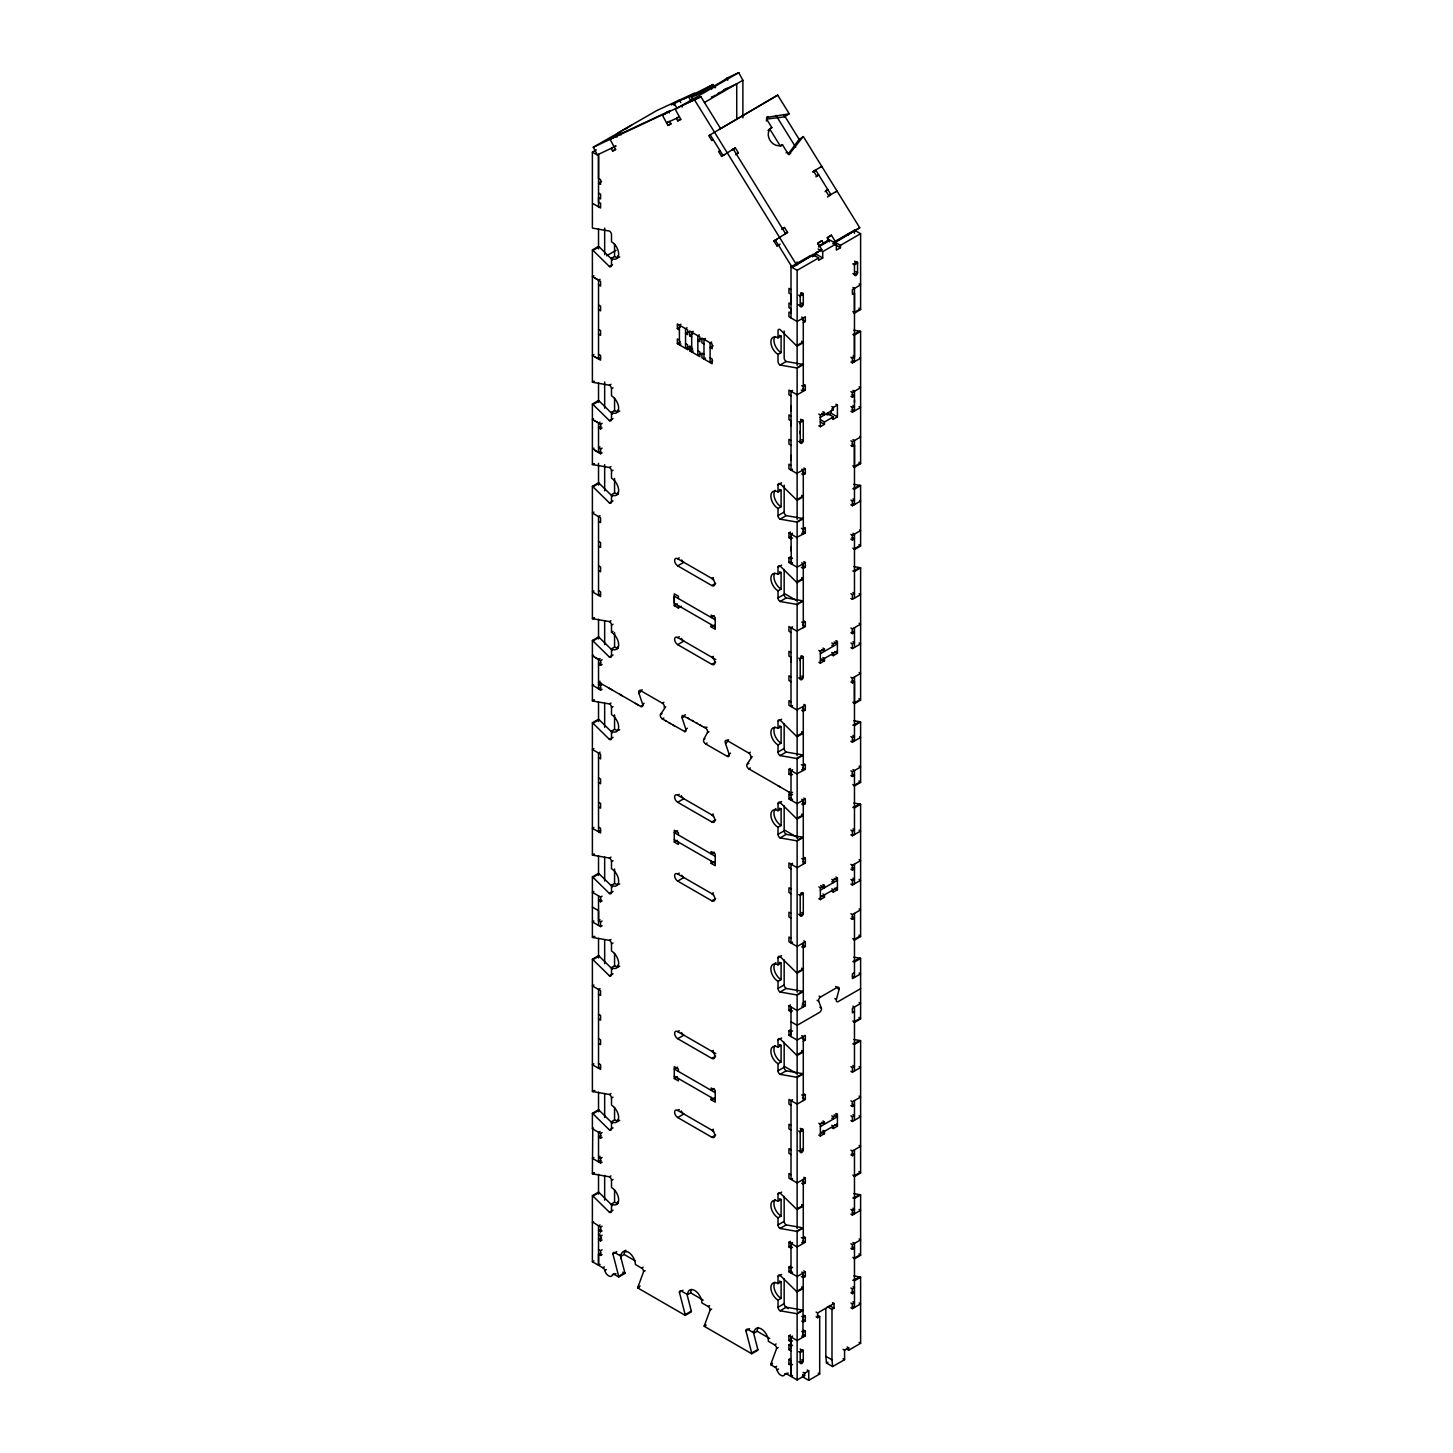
<?xml version="1.0" encoding="UTF-8"?>
<svg xmlns="http://www.w3.org/2000/svg" width="1453" height="1453" viewBox="0 0 1453 1453"><rect width="100%" height="100%" fill="white"/><g stroke="black" fill="none" stroke-linecap="round" stroke-linejoin="round"><path stroke-width="1.5" d="M610.986 1093.6L609.443 1094.49L592.969 1091.621A2.888 1.671 60 0 1 592.388 1091.385L592.388 959.234L598.527 955.674A2.888 1.671 60 0 1 599.108 956.11L612.494 969.26M612.494 886.929L599.108 873.798A2.888 1.671 60 0 0 598.527 873.362L592.388 876.904L592.388 937.276A2.888 1.671 60 0 0 592.933 937.512L609.443 940.363L610.986 939.492M610.986 857.161L609.443 858.051L592.969 855.199A2.888 1.671 60 0 1 592.388 854.963L592.388 722.795L598.527 719.253A2.888 1.671 60 0 1 599.108 719.689L612.494 732.821M612.494 650.508L599.108 637.358A2.888 1.671 60 0 0 598.527 636.923L592.388 640.464L592.388 700.836A2.888 1.671 60 0 0 592.933 701.072L609.443 703.942L610.986 703.052M610.986 620.722L609.443 621.612L592.969 618.76A2.888 1.671 60 0 1 592.388 618.524L592.388 486.355L598.527 482.814A2.888 1.671 60 0 1 599.108 483.25L612.494 496.399M610.986 384.3L609.443 385.19L592.969 382.339A2.888 1.671 60 0 1 592.388 382.085L592.388 249.934L598.527 246.374A2.888 1.671 60 0 1 599.108 246.81L612.494 259.96M600.071 1264.401L598.527 1265.291L598.527 1254.248L600.834 1252.922M598.527 925.416L598.527 910.631L592.388 907.09M598.527 154.327L598.527 178.447L600.579 179.627L600.579 184.368L598.509 183.169L601.578 181.389M792.539 1364.494L790.995 1365.384L790.995 1376.409L792.539 1375.519M791.013 1350.8L788.943 1349.619L788.943 1344.879L790.995 1346.059L790.995 1341.737L792.539 1340.847M792.539 769.672L790.995 770.544L790.995 800.113L792.539 799.223M792.539 705.631L790.995 706.521L790.995 627.714L792.539 626.824M790.995 662.187L790.995 657.265L788.943 656.084L788.943 651.344L790.995 652.524M790.995 550.741L790.995 547.054M792.539 533.233L790.995 534.123L791.376 563.891M790.995 460.238L790.995 455.298M790.995 445.453L790.995 395.997L788.943 394.816L788.943 390.094L797.134 394.816L805.325 390.094L805.325 385.354L803.8 384.482M790.995 425.747L790.995 420.825L788.943 419.645L788.943 414.922L790.995 416.103M790.995 410.981L790.995 406.041M790.995 396.197L790.995 391.275L792.539 390.385M790.995 317.935L790.995 265.463M778.027 590.844L781.096 589.064L781.096 572.518L778.027 574.298A10.135 5.848 60 0 0 770.871 578.421A10.135 5.848 60 0 0 778.027 590.844L778.027 597.928A2.888 1.671 60 0 0 780.079 601.488L786.218 597.928L802.692 600.797A2.888 1.671 60 0 1 803.291 601.033L797.134 604.575L797.134 755.723M778.027 508.514L781.096 506.752L781.096 490.206L778.027 491.968A10.135 5.848 60 0 0 770.871 496.109A10.135 5.848 60 0 0 778.027 508.514L778.027 515.615A2.888 1.671 60 0 0 780.079 519.157L786.218 515.615L802.692 518.467A2.888 1.671 60 0 1 803.291 518.703L797.134 522.263L797.134 601.96M778.027 354.405L781.096 352.643L781.096 336.079L778.027 337.859A10.135 5.848 60 0 0 770.871 342A10.135 5.848 60 0 0 778.027 354.405L778.027 361.506A2.888 1.671 60 0 0 780.079 365.048L786.218 361.506L802.692 364.358A2.906 1.671 60 0 1 803.291 364.594L797.134 368.136L797.134 519.284M818.093 248.972L822.707 251.641L822.707 257.962L818.602 260.323L818.602 257.962L797.134 270.349L797.134 365.375M797.134 264.918L797.134 261.903M778.027 744.953L781.096 743.173L781.096 726.627L778.027 728.407A10.135 5.848 60 0 0 770.871 732.548A10.135 5.848 60 0 0 778.027 744.953L778.027 752.055A2.888 1.671 60 0 0 780.079 755.596L786.218 752.055L802.692 754.906A2.888 1.671 60 0 1 803.291 755.142L797.134 758.684L797.134 838.399M800.203 433.684L800.203 431.214M800.203 423.84L800.222 422.605A2.161 1.253 -60 0 1 801.747 419.935A2.161 1.253 -60 0 1 803.273 420.825L803.291 440.531A2.161 1.253 -60 0 1 801.747 443.183A2.161 1.253 -60 0 1 800.203 442.311L798.678 441.421M800.203 660.261L800.222 659.026A2.161 1.253 -60 0 1 801.747 656.375A2.161 1.253 -60 0 1 803.273 657.265L803.291 676.971A2.161 1.253 -60 0 1 801.747 679.623A2.161 1.253 -60 0 1 800.203 678.733L798.678 677.843M848.334 235.368L848.334 233.86M860.067 567.705A2.888 1.671 60 0 1 860.612 567.923L860.612 700.092L854.473 703.633L854.473 676.971M853.855 330.194L860.031 331.248A2.888 1.671 60 0 1 860.612 331.502L860.612 463.652L854.473 467.212L854.473 440.531L852.929 439.641M854.473 402.354L854.473 399.902M860.612 331.502L854.473 335.044L854.473 361.724L852.421 360.544M860.612 233.697L840.452 245.357L834.294 241.797L854.473 230.155L860.612 233.697L860.612 309.543L854.473 313.085L854.473 288.384L852.929 287.494M854.473 233.334L854.473 230.319M598.527 682.22L600.071 681.203M748.876 763.297L746.951 764.405A2.888 1.671 60 0 0 748.804 768.855L790.995 793.211L792.539 792.321M642.771 705.395L640.719 706.449L598.527 682.093L601.161 683.6M860.612 988.658L838.308 1001.535A2.888 1.671 -60 0 1 836.383 999.464L839.107 989.348A2.888 1.671 -60 0 0 837.146 987.422L835.62 986.533M686.997 1294.314L691.319 1311.096A2.888 1.671 60 0 1 691.41 1311.823L685.253 1315.365L637.758 1287.939A2.888 1.671 60 0 1 637.831 1287.34L643.606 1271.611L645.15 1270.721M753.144 1331.329L757.83 1349.492A2.888 1.671 60 0 1 757.921 1350.218L751.764 1353.76L704.269 1326.335A2.888 1.671 60 0 1 704.342 1325.735L710.117 1310.007L711.661 1309.117M778.172 1347.53L776.629 1348.42L770.871 1364.113L772.397 1363.223M729.424 753.835L729.043 754.053A2.888 1.671 60 0 1 727.699 756.595L705.559 743.882A2.888 1.671 60 0 1 703.724 739.432L707.429 732.584A2.888 1.671 60 0 0 705.704 728.207L682.638 715.439A2.888 1.671 60 0 0 682.002 717.637L685.907 729.424A2.888 1.671 60 0 1 684.944 731.694L662.205 718.835A2.888 1.671 60 0 1 660.479 714.476L665.728 706.721M747.423 763.533L752.2 756.65M788.035 154.309L798.714 139.924A2.888 2.361 54.8 0 1 799.223 139.47M788.834 154.726L802.819 137.018A2.888 2.361 54.8 0 1 803.346 136.582L859.722 227.758L835.094 242.506M713.151 139.579L711.788 140.56L708.755 135.638L777.7 95.135L789.215 113.734L784.457 116.876L766.294 119.128M827.447 196.99L830.862 194.575L815.66 169.965L812.917 171.908M719.344 128.954L720.379 128.227L700.909 96.752L681.439 105.742L682.129 107.032M777.7 95.135L719.744 129.117M766.512 117.457L788.561 113.97A2.888 2.361 54.8 0 0 789.215 113.734M719.925 150.531L718.563 151.512L721.614 156.434L735.272 147.843L738.324 152.747L735.581 154.69M766.24 120.926L767.275 120.199A2.888 2.361 54.8 0 1 767.802 116.549M732.203 149.732L733.22 149.023L785.528 233.588M732.53 149.768L735.272 147.843M768.019 130.498A10.135 8.264 54.8 0 1 769.781 129.026L771.834 127.573L767.275 120.199M790.632 153.473A2.888 2.361 54.8 0 1 787.054 152.184L782.495 144.81L780.443 146.244L769.781 129.026M798.714 139.924L803.346 136.582M786.037 152.91L787.054 152.184M820.763 167.149L821.799 166.423L813.607 171.163L816.64 176.067L818.693 174.887L815.95 176.83M825.086 191.596L827.829 189.653L825.776 190.833L828.828 195.755L837.019 191.033L835.984 191.76M781.787 229.429L784.529 227.485L787.58 232.407L784.166 234.551M780.025 244.158L776.955 245.92L773.904 240.998L787.58 232.407M776.955 245.92L778.318 244.958M819.256 246.047L823.361 243.16L821.835 240.689L817.73 243.595L819.256 246.047L824.705 242.905L828.828 239.999L827.302 237.547L831.388 235.186L835.475 241.779L832.732 243.704M831.388 235.186L827.284 238.074L829.609 241.834M775.284 240.036L792.139 267.316L821.817 249.644L817.748 243.051L821.835 240.689M792.139 267.316L821.817 249.644M714.168 86.417L713.132 84.51L691.719 96.37C687.215 100.221 717.255 85.146 726.736 78.28L727.771 80.187M720.942 92.048L718.4 92.974M721.705 91.575L723.231 90.631M723.994 90.159L727.808 87.816M726.881 78.19L738.778 72.65L742.883 80.296L742.883 117.929M593.532 418.791L592.388 419.445L592.388 464.415A2.888 1.671 60 0 0 592.933 464.633L609.443 467.503L610.986 466.613M592.77 448.777L600.579 453.736L602.105 452.846M593.532 655.212L592.388 655.884L600.579 660.606L602.105 659.716M602.105 689.285L600.579 690.157L592.77 685.217M611.168 138.834L612.185 138.235M612.694 137.944L613.729 137.363M614.238 137.054L615.255 136.473M663.458 114.642L664.493 114.06M665.002 113.77L666.019 113.171M666.527 112.88L667.563 112.281M615.781 146.172L597.383 154.872L593.278 147.225L631.601 125.194M610.986 1175.913L609.443 1176.803L592.969 1173.951A2.888 1.671 60 0 1 592.388 1173.715L592.77 1128.527M798.678 1361.824L800.203 1362.714L800.203 1352.561A2.179 1.253 -60 0 1 801.747 1349.91A2.179 1.253 -60 0 1 803.291 1350.8L800.203 1352.561L798.678 1351.69M615.818 145.809L611.204 148.478L612.567 151.021L615.618 149.623L610.133 139.415L618.324 134.693M619.323 134.475L621.375 133.295M676.371 102.219L674.319 103.399L676.371 107.213M683.455 99.167L685.489 97.987M592.388 249.934A2.888 1.671 60 0 1 592.969 250.37L609.443 266.535A2.888 1.671 60 0 0 611.495 265.354L611.495 258.253A10.135 5.848 60 0 0 618.669 254.13A10.135 5.848 60 0 0 611.495 241.707L611.495 234.623A2.888 1.671 60 0 0 609.443 231.063L592.969 228.212A2.888 1.671 60 0 1 592.388 227.976L592.388 152.129L596.293 149.877M686.488 97.769L713.132 84.51M665.547 113.098L667.581 111.917M669.597 121.471L670.959 124.032L667.926 125.43L662.441 115.241L670.632 110.519L616.272 135.874L616.962 137.145M738.778 72.65L675.3 109.302L680.785 119.491L677.734 120.89L676.371 118.347L679.441 116.567M593.278 147.225L700.909 96.752M612.567 151.021L615.654 149.241M669.106 121.398L666.546 122.887L679.405 116.948M704.414 102.509L742.883 80.296M667.926 125.43L670.995 123.65M677.734 120.89L680.803 119.128M724.52 154.581L722.976 155.453L710.117 134.675M736.271 153.945L738.324 152.747M592.969 250.37L599.108 246.81M606.573 255.801L616.054 250.334M611.495 258.253L614.565 256.491A10.135 5.848 60 0 0 619.723 256.927M598.527 284.879L600.579 286.059L600.579 281.337L592.388 276.597L593.914 275.725M609.443 266.535L612.512 264.755M600.071 279.267L598.527 280.157L598.527 358.964L600.579 357.783M813.081 171.981L816.314 170.292M782.495 228.666L784.529 227.485M773.904 240.998L776.974 239.236M598.527 354.241L600.579 355.422L600.579 360.144L592.388 355.422L593.914 354.532M680.948 324.237L679.405 325.127L679.405 344.833L680.948 343.943M823.361 243.16L828.828 239.999M818.511 246.956L830.208 240.199L836.347 243.759L836.347 250.079L840.452 247.718L840.452 245.357M688.613 331.629L685.544 333.409L687.596 334.59L687.596 329.849L677.352 323.946L677.352 328.669L680.44 326.907M810.502 255.546L790.995 266.807L797.134 270.349M592.388 382.085L593.914 381.213M835.475 241.779L859.722 227.758M687.087 327.779L685.544 328.669L685.544 348.375L688.104 346.904M592.969 382.339L594.513 381.449M822.707 251.641L836.347 243.759M693.226 331.338L691.682 332.228L691.682 351.917L693.226 351.045M700.909 338.731L697.84 340.492L699.874 341.673L699.874 336.951L689.648 331.03L689.648 335.77L692.718 333.99M679.405 340.093L677.352 338.912L677.352 343.653L680.44 341.873M699.365 334.88L697.84 335.77L697.84 355.476L700.909 353.697M612.494 414.069L599.108 400.937A2.888 1.671 60 0 0 598.527 400.501L592.388 404.043A2.888 1.671 60 0 1 592.969 404.479L609.443 420.643A2.888 1.671 60 0 0 611.495 419.463L611.495 412.38A10.135 5.848 60 0 0 618.669 408.239A10.135 5.848 60 0 0 611.495 395.815L611.495 388.732L613.039 387.842M705.504 338.422L703.979 339.312L703.979 359.018L705.504 358.128M677.352 343.653L687.596 349.555L690.665 347.794M592.969 404.479L599.108 400.937M691.701 347.194L689.648 346.014L689.648 350.736L692.718 348.974M711.661 341.982L710.117 342.854L710.117 362.56L712.678 361.089M713.187 345.814L710.117 347.594L712.17 348.774L712.17 344.034L701.926 338.131L701.926 342.854L703.979 344.034M854.473 264.646L852.929 263.756L854.473 264.737L857.542 262.975A2.179 1.253 -60 0 0 856.017 261.976A2.179 1.253 -60 0 0 854.473 264.646L854.473 274.599L857.542 272.819L857.542 262.866L855.236 261.54M611.495 412.38L614.565 410.6A10.135 5.848 60 0 0 619.723 411.054M803.291 304.04A2.179 1.253 -60 0 1 801.747 306.71A2.179 1.253 -60 0 1 800.203 305.82L800.203 295.958A2.179 1.253 -60 0 1 801.747 293.306A2.179 1.253 -60 0 1 803.291 294.196L803.291 304.149L800.203 305.929L798.296 304.712M600.071 422.115L598.527 423.005L598.527 452.555L600.579 451.374M592.388 404.043L592.388 419.445L600.579 424.185L602.105 423.295M609.443 420.643L613.039 418.573M600.834 426.401L598.527 427.727L600.579 428.907L602.105 428.017M803.291 322.675L805.325 321.494L805.325 316.754L797.134 321.494L788.943 316.754L788.943 312.032L790.995 313.212L790.995 308.871L788.943 307.691L788.943 302.969L791.013 304.167L791.013 294.305L788.943 293.125L788.943 288.384L790.995 289.565M593.914 448.123L592.897 449.304M600.071 446.943L598.527 447.815L600.579 448.995L602.105 448.123M796.553 345.76L802.692 342.218A2.888 1.671 60 0 0 803.291 342.654L797.134 346.195A2.888 1.671 60 0 1 796.553 345.76L780.079 329.577A2.888 1.671 60 0 0 778.027 330.757L778.027 337.859M852.857 311.65L853.892 312.649L860.031 309.108A2.888 1.671 60 0 0 860.612 309.543M592.388 464.415L593.914 463.525M592.969 464.651L594.513 463.761M592.388 486.355A2.888 1.671 60 0 1 592.969 486.791L609.443 502.974A2.888 1.671 60 0 0 611.495 501.794L611.495 494.692A10.135 5.848 60 0 0 618.669 490.551A10.135 5.848 60 0 0 611.495 478.146L611.495 471.044L613.039 470.173M802.692 364.358L796.553 367.9L780.079 365.048M852.857 334.626L860.031 331.248M592.969 486.791L599.108 483.25M611.495 494.692L614.565 492.912A10.135 5.848 60 0 0 618.07 493.893M805.325 385.354L803.291 386.552L801.747 385.663M850.895 357.293L852.421 358.164L854.473 356.984L854.473 293.125L852.421 294.305L852.421 289.565L860.612 284.842L859.086 283.953M609.443 502.974L613.039 500.904M593.914 512.146L592.388 513.036L600.579 517.758L600.579 522.499L598.527 521.318M850.895 362.015L852.421 362.905L860.612 358.164L859.595 357.583M600.071 515.706L598.527 516.578L598.527 595.403L600.579 594.204M798.678 421.715L800.222 422.605L803.291 420.825L800.603 419.281M850.895 391.565L852.421 392.455L860.612 387.733L859.086 386.843M818.82 414.014L820.364 414.904L824.45 412.543L824.45 414.904L821.762 413.36M831.788 406.531L833.332 407.421L837.418 405.06L837.418 416.884L833.332 419.245L831.788 418.355M850.895 396.306L852.421 397.178L854.473 395.997L852.166 394.671M819.982 417.501L833.332 409.782L833.332 407.421M828.719 414.813L831.279 413.324L837.418 416.884M820.237 419.554L824.45 422.006L833.332 416.884L833.332 419.245M850.895 406.549L852.421 407.421L854.473 406.241L852.929 405.369M818.82 425.838L820.364 426.728L824.45 424.367L824.45 422.006M800.203 441.076L800.222 442.293L803.291 440.531L801.747 439.641M850.895 411.272L852.421 412.162L860.612 407.421L859.086 406.549M791.376 470.3L792.539 469.192M593.914 590.953L592.388 591.843L600.579 596.584L600.579 591.843L598.527 590.663M796.753 473.406L805.325 468.901L805.325 473.624L803.291 474.804L801.747 473.932M850.895 440.822L852.421 441.712L860.612 436.99L859.595 436.39M778.027 491.968L778.027 484.884L781.623 482.814M850.895 445.562L852.421 446.434L854.473 445.254L854.473 504.572L852.421 503.374M715.657 583.325L711.825 585.541L677.697 565.835A4.341 2.506 60 0 1 674.628 560.513A4.341 2.506 60 0 1 677.697 558.751L679.241 557.861M677.697 565.835L683.836 562.293A4.341 2.506 60 0 1 681.675 560.004M796.553 499.868L802.692 496.327A2.888 1.671 60 0 0 803.291 496.763L797.134 500.304A2.888 1.671 60 0 1 796.553 499.868L780.079 483.704A2.888 1.671 60 0 0 778.027 484.884M852.857 465.759L853.892 466.776L860.031 463.216A2.888 1.671 60 0 0 860.612 463.652M592.388 618.524L593.914 617.634M592.969 618.76L594.513 617.87M778.027 515.615L784.166 512.074L784.166 485.175M592.388 640.464A2.888 1.671 60 0 1 592.969 640.918L609.443 657.083A2.888 1.671 60 0 0 611.495 655.902L611.495 648.801A10.135 5.848 60 0 0 618.669 644.678A10.135 5.848 60 0 0 611.495 632.255L611.495 625.171L613.039 624.281M780.079 519.157L796.553 522.008L802.692 518.467M852.857 488.735L860.031 485.375A2.888 1.671 60 0 1 860.612 485.611L860.612 545.983L854.473 549.525A2.888 1.671 60 0 1 853.892 549.089L852.857 548.072M860.612 485.611L854.473 489.152A2.888 1.671 60 0 0 853.928 488.916M592.969 640.918L599.108 637.358M611.495 632.255L613.039 631.365M792.539 537.955L790.995 538.845L788.943 537.664L788.943 532.942L790.486 532.052M713.369 577.567L711.825 578.457A4.341 2.506 60 0 1 714.894 583.761A4.341 2.506 60 0 1 711.825 585.541M788.943 537.664L791.249 536.339M796.753 537.447L805.325 532.942L805.325 528.202L803.291 529.382L801.366 528.274M850.895 500.123L852.421 501.013L854.473 499.832L852.929 498.942M678.388 598.545L678.388 596.184L674.283 593.823L674.283 605.647L677.352 603.867M850.895 504.863L852.421 505.753L860.612 501.013L859.595 500.431M674.283 605.647L678.388 608.008L681.457 606.228M611.495 648.801L614.565 647.039A10.135 5.848 60 0 0 618.07 648.002M600.071 658.536L598.527 659.426L598.527 688.976L600.579 687.796M609.443 657.083L613.039 655.012M600.834 662.822L598.527 664.148L600.579 665.347L602.105 664.457M801.366 567.288L803.291 568.395L805.325 567.215L805.325 562.493L797.134 567.215L788.943 562.493L788.943 557.752L790.486 556.88M792.539 558.061L790.995 558.951L788.943 557.752M778.027 574.298L778.027 567.197L781.623 565.126M788.943 562.493L791.249 561.167M790.995 563.673L792.539 562.783M592.388 685.435L593.532 684.763M850.895 534.413L852.421 535.303L860.612 530.563L859.595 529.982M714.222 615.691L711.153 617.452L711.153 615.091L715.239 617.452L715.239 629.276L711.153 626.915L711.153 624.554M715.657 662.132L711.825 664.348L677.697 644.642A4.341 2.506 60 0 1 674.628 639.338A4.341 2.506 60 0 1 677.697 637.558L679.241 636.668M600.834 682.928L598.527 684.254L600.579 685.435L602.105 684.545M850.895 539.136L852.421 540.026L854.473 538.845L852.166 537.519M677.697 644.642L683.836 641.1A4.341 2.506 60 0 1 681.457 638.412M711.153 626.915L714.222 625.153M796.553 582.181L802.692 578.639A2.888 1.671 60 0 0 803.291 579.075L797.134 582.635A2.888 1.671 60 0 1 796.553 582.181L780.079 566.016A2.888 1.671 60 0 0 778.027 567.197M853.892 549.089L860.031 545.547A2.888 1.671 60 0 0 860.612 545.983M592.388 700.836L593.914 699.965M592.969 701.091L594.513 700.201M778.027 597.928L784.166 594.386L784.166 569.413M592.388 722.795A2.888 1.671 60 0 1 592.969 723.231L609.443 739.395A2.888 1.671 60 0 0 611.495 738.215L611.495 731.131A10.135 5.848 60 0 0 618.669 726.99A10.135 5.848 60 0 0 611.495 714.585L611.495 707.484L613.039 706.594M640.464 690.556L642.244 689.794M640.392 692.1L638.866 692.99L642.626 704.287A2.888 1.671 60 0 1 641.59 706.721L640.719 706.449M780.079 601.488L796.553 604.339L802.692 600.797M852.857 571.065L860.031 567.687L853.855 566.616M860.612 567.923L854.473 571.483A2.888 1.671 60 0 0 853.928 571.247M592.969 723.231L599.108 719.689M713.369 656.375L711.825 657.265A4.341 2.506 60 0 1 714.894 662.586A4.341 2.506 60 0 1 711.825 664.348M644.115 703.252L642.626 704.287M611.495 731.131L614.565 729.352A10.135 5.848 60 0 0 619.723 729.806M640.719 690.684L662.35 703.161L663.876 702.289M796.753 631.038L805.325 626.515L805.325 621.793L803.291 622.974L801.747 622.084M850.895 593.714L852.421 594.604L854.473 593.423L852.929 592.533M593.914 748.586L592.388 749.476L600.579 754.198L600.579 758.92L598.527 757.739M609.443 739.395L613.039 737.343M850.895 598.454L852.421 599.326L860.612 594.604L859.086 593.714M660.479 714.476L662.023 713.586M600.071 752.127L598.527 753.017L598.527 831.824L600.579 830.644M663.858 718.036L662.205 718.835M683.945 715.639L685.489 714.749M683.636 717.074L682.002 717.637M798.678 658.155L800.222 659.026L803.291 657.265L800.984 655.921M850.895 628.005L852.421 628.895L860.612 624.154L859.086 623.264M685.907 729.424L687.342 728.207M818.82 650.454L820.364 651.344L824.45 648.982L824.45 651.344L821.762 649.782M831.788 642.971L833.332 643.861L837.418 641.481L837.418 653.305L833.332 655.666L831.788 654.794M850.895 632.727L852.421 633.617L854.473 632.436L852.166 631.111M685.489 730.532L684.581 731.658M820.346 653.705L837.418 643.861L834.131 641.972M820.346 660.806L837.418 650.962M704.233 727.354L707.121 727.245M850.895 642.971L852.421 643.861L854.473 642.68L852.929 641.79M818.82 662.277L820.364 663.167L824.45 660.806L824.45 658.427L822.925 657.555M800.203 677.498L800.222 678.733L803.291 676.953L801.747 676.081M850.895 647.711L852.421 648.583L860.612 643.861L859.086 642.971M707.429 732.584L708.973 731.694M704.106 739.214L704.868 738.778M705.559 743.882L707.102 742.992M727.572 740.376L726.318 740.322A2.888 1.671 60 0 0 725.283 742.755L729.043 754.053L730.587 753.181M728.716 739.722L727.19 740.594L748.822 753.09A2.888 1.671 60 0 1 750.674 757.54M727.263 741.811L725.574 743.609M593.914 827.393L592.388 828.283L600.579 833.005L600.579 828.283L598.527 827.102M778.027 728.407L778.027 721.306L781.623 719.235M796.753 709.845L805.325 705.341L805.325 710.063L803.291 711.244L801.747 710.354M850.895 677.261L852.421 678.151L860.612 673.411L859.086 672.521M850.895 681.984L852.421 682.874L854.473 681.693L854.473 740.994L852.421 739.813M727.59 756.159L728.734 755.487M748.822 753.09L750.347 752.2M715.657 819.764L711.825 821.98L677.697 802.274A4.341 2.506 60 0 1 674.628 796.952A4.341 2.506 60 0 1 677.697 795.172L679.241 794.301M677.697 802.274L683.836 798.732A4.341 2.506 60 0 1 681.275 795.645M796.553 736.308L802.692 732.748A2.888 1.671 60 0 0 803.291 733.184L797.134 736.744A2.888 1.671 60 0 1 796.553 736.308L780.079 720.125A2.888 1.671 60 0 0 778.027 721.306M852.857 702.199L853.892 703.198L860.031 699.656A2.888 1.671 60 0 0 860.612 700.092M592.388 854.963L593.914 854.073M592.969 855.199L594.513 854.31M748.804 768.855L750.347 767.965M778.027 752.055L784.166 748.495L784.166 723.521M592.388 876.904A2.888 1.671 60 0 1 592.969 877.34L609.443 893.522A2.888 1.671 60 0 0 611.495 892.342L611.495 885.24A10.135 5.848 60 0 0 618.669 881.099A10.135 5.848 60 0 0 611.495 868.694L611.495 861.593L613.039 860.703M780.079 755.596L796.553 758.448L802.692 754.906M852.857 725.174L860.031 721.796A2.888 1.671 60 0 1 860.612 722.05L860.612 782.404L854.473 785.964A2.888 1.671 60 0 1 853.892 785.528L852.857 784.511M860.612 722.05L854.473 725.592A2.888 1.671 60 0 0 853.928 725.356M592.969 877.34L599.108 873.798M677.57 830.716L674.283 832.623L715.239 856.253M792.539 774.395L790.995 775.284L788.943 774.104L788.943 769.364L790.486 768.474M713.369 813.989L711.825 814.879A4.341 2.506 60 0 1 714.894 820.2A4.341 2.506 60 0 1 711.825 821.98M788.943 774.104L791.249 772.76M796.753 773.868L805.325 769.364L805.325 764.641L803.291 765.822L801.366 764.714M850.895 736.562L852.421 737.452L854.473 736.271L852.929 735.381M678.388 834.985L678.388 832.623L674.283 830.244L674.283 842.068L677.352 840.306M593.914 891.434L592.388 892.324L600.579 897.046L602.105 896.156M850.895 741.284L852.421 742.174L860.612 737.452L859.595 736.853M611.495 885.24L614.565 883.46A10.135 5.848 60 0 0 619.723 883.914M609.443 893.522L613.039 891.452M600.834 899.262L598.527 900.588L600.579 901.768L602.105 900.878M801.747 803.945L803.291 804.835L805.325 803.654L805.325 798.914L797.134 803.654L788.943 798.914L788.943 794.192L790.486 793.302M792.539 794.482L790.995 795.372L788.943 794.192M780.079 837.909L786.218 834.367L802.692 837.219A2.888 1.671 60 0 1 803.291 837.455L797.134 841.015A2.888 1.671 60 0 0 796.589 840.778L780.079 837.909A2.888 1.671 60 0 1 778.027 834.367L778.027 827.284A10.135 5.848 60 0 1 770.871 814.861A10.135 5.848 60 0 1 778.027 810.72L778.027 803.636L781.605 801.566M788.943 798.914L791.249 797.588M778.027 810.72L781.096 808.958L781.096 825.504L778.027 827.284M593.914 920.984L592.388 921.874L600.579 926.596L602.105 925.706M850.895 770.853L852.421 771.725L860.612 767.002L859.086 766.112M714.222 852.112L711.135 853.892L711.135 851.531L715.239 853.892L715.239 865.716L711.135 863.354L711.135 860.993M715.657 898.572L711.825 900.787L677.697 881.081A4.341 2.506 60 0 1 674.628 875.759A4.341 2.506 60 0 1 677.697 873.998L679.241 873.108M602.105 920.984L600.579 921.874L598.527 920.693L600.071 919.803M850.895 775.575L852.421 776.465L854.473 775.284L852.166 773.94M677.697 881.081L683.836 877.539A4.341 2.506 60 0 1 681.675 875.251M711.135 863.354L714.222 861.575M796.553 818.62L802.692 815.079A2.888 1.671 60 0 0 803.291 815.514L797.134 819.056A2.888 1.671 60 0 1 796.553 818.62L780.079 802.456A2.888 1.671 60 0 0 778.027 803.636M853.892 785.528L860.031 781.968A2.888 1.671 60 0 0 860.612 782.404M592.388 937.276L593.914 936.386M592.969 937.512L594.895 936.404M778.027 834.367L784.166 830.825L784.166 805.852M592.388 959.234A2.888 1.671 60 0 1 592.969 959.67L609.443 975.835A2.888 1.671 60 0 0 611.495 974.654L611.495 967.553A10.135 5.848 60 0 0 618.669 963.43A10.135 5.848 60 0 0 611.495 951.007L611.495 943.923L613.039 943.033M796.553 840.76L802.692 837.219M852.857 807.487L860.031 804.127A2.888 1.671 60 0 1 860.612 804.363L860.612 936.531L854.473 940.073A2.888 1.671 60 0 1 853.892 939.637L852.857 938.62M860.612 804.363L854.473 807.904A2.888 1.671 60 0 0 853.928 807.686M592.969 959.67L599.108 956.11M713.369 892.814L711.825 893.686A4.341 2.506 60 0 1 714.894 899.007A4.341 2.506 60 0 1 711.825 900.787M611.495 967.553L614.565 965.791A10.135 5.848 60 0 0 619.723 966.227M792.539 863.245L790.995 864.135L790.995 942.943L792.539 942.071M790.995 868.876L788.943 867.677L788.943 862.955L797.134 867.677L805.325 862.955L805.325 858.233L803.291 859.413L801.747 858.523M850.895 830.153L852.421 831.043L854.473 829.863L852.929 828.973M609.443 975.835L613.039 973.764M593.914 985.025L592.388 985.897L600.579 990.637L600.579 995.359L598.527 994.179M850.895 834.876L852.421 835.766L860.612 831.043L859.086 830.153M600.071 988.567L598.527 989.457L598.527 1068.264L600.579 1067.083M850.895 864.426L852.421 865.316L860.612 860.594L859.086 859.704M818.82 886.893L820.364 887.765L824.45 885.404L824.45 887.765L820.618 885.549M831.788 879.392L833.332 880.282L837.418 877.921L837.418 889.745L833.332 892.106L831.788 891.216M850.895 869.166L852.421 870.056L854.473 868.876L852.166 867.532M820.346 890.144L837.418 880.3L834.131 878.411M820.346 897.246L837.418 887.383M850.895 879.41L852.421 880.3L854.473 879.119L852.929 878.23M818.82 898.717L820.364 899.589L824.45 897.227L824.45 894.866L822.925 893.976M850.895 884.132L852.421 885.022L860.612 880.3L859.086 879.41M593.914 1063.832L592.388 1064.722L600.579 1069.444L600.579 1064.722L598.527 1063.523M801.747 946.793L803.291 947.683L805.325 946.502L805.325 941.762L797.134 946.502L788.943 941.762L788.943 937.04L790.995 938.22M850.895 913.683L852.421 914.573L860.612 909.85L859.086 908.96M780.079 992.036L786.218 988.476L802.692 991.327A2.888 1.671 60 0 1 803.291 991.582L797.134 995.123A2.888 1.671 60 0 0 796.589 994.887L780.079 992.036A2.888 1.671 60 0 1 778.027 988.476L778.027 981.393A10.135 5.848 60 0 1 770.871 968.969A10.135 5.848 60 0 1 778.027 964.846L778.027 957.745L781.605 955.674M850.895 918.423L852.421 919.313L854.473 918.133L852.166 916.789M778.027 964.846L781.096 963.067L781.096 979.613L778.027 981.393M715.657 1056.186L711.825 1058.402L677.697 1038.713A4.341 2.506 60 0 1 674.628 1033.392A4.341 2.506 60 0 1 677.697 1031.612L679.241 1030.722M677.697 1038.713L683.836 1035.154A4.341 2.506 60 0 1 681.457 1032.465M796.553 972.729L802.692 969.187A2.888 1.671 60 0 0 803.291 969.623L797.134 973.165A2.888 1.671 60 0 1 796.553 972.729L780.079 956.564A2.888 1.671 60 0 0 778.027 957.745M853.892 939.637L860.031 936.095A2.888 1.671 60 0 0 860.612 936.531M592.388 1091.385L593.914 1090.495M592.969 1091.621L594.895 1090.513M778.027 988.476L784.166 984.934L784.166 959.961M612.494 1123.369L599.108 1110.237A2.888 1.671 60 0 0 598.527 1109.801L592.388 1113.343A2.888 1.671 60 0 1 592.969 1113.779L609.443 1129.944A2.888 1.671 60 0 0 611.495 1128.763L611.495 1121.68A10.135 5.848 60 0 0 618.669 1117.539A10.135 5.848 60 0 0 611.495 1105.115L611.495 1098.032L613.039 1097.142M796.553 994.887L802.692 991.327M852.857 961.595L860.031 958.235A2.888 1.671 60 0 1 860.612 958.471L860.612 1018.844L854.473 1022.385A2.888 1.671 60 0 1 853.892 1021.949L852.857 1020.95M860.612 958.471L854.473 962.013A2.888 1.671 60 0 0 853.928 961.795M592.969 1113.779L599.108 1110.237M677.57 1067.156L674.283 1069.045L715.239 1092.692M792.539 1010.834L790.995 1011.706L788.943 1010.525L788.943 1005.803L790.486 1004.913M713.369 1050.428L711.825 1051.318A4.341 2.506 60 0 1 714.894 1056.64A4.341 2.506 60 0 1 711.825 1058.402M788.943 1010.525L791.249 1009.199M803.291 1002.261L805.325 1001.081L805.325 1005.803L797.134 1010.525L788.943 1005.803M854.473 972.693L852.421 973.891L852.421 978.614L860.612 973.891L859.086 973.001M678.388 1071.406L678.388 1069.045L674.283 1066.684L674.283 1078.507L677.352 1076.727M592.388 1113.343L592.388 1128.745L593.532 1128.091M790.995 1021.768L797.134 1025.309L819.456 1012.432A2.888 1.671 -60 0 0 821.381 1008.128L818.638 1001.153A2.888 1.671 -60 0 1 820.6 996.976L837.146 987.422M611.495 1121.68L614.565 1119.9A10.135 5.848 60 0 0 619.723 1120.354M600.071 1131.415L598.527 1132.287L598.527 1161.855L600.834 1160.511M592.388 1128.745L600.579 1133.467L602.105 1132.595M609.443 1129.944L613.039 1127.873M600.834 1135.701L598.527 1137.027L600.579 1138.208L602.105 1137.318M803.291 1041.274L805.325 1040.076L805.325 1035.353L797.134 1040.076L788.943 1035.353L788.943 1030.631L790.486 1029.741M792.539 1030.922L790.995 1031.812L788.943 1030.631M780.079 1074.348L786.218 1070.807L802.692 1073.658A2.888 1.671 60 0 1 803.291 1073.894L797.134 1077.436A2.888 1.671 60 0 0 796.589 1077.218L780.079 1074.348A2.888 1.671 60 0 1 778.027 1070.807L778.027 1063.705A10.135 5.848 60 0 1 770.871 1051.3A10.135 5.848 60 0 1 778.027 1047.159L778.027 1040.057L781.605 1038.005M788.943 1035.353L791.249 1034.027M778.027 1047.159L781.096 1045.379L781.096 1061.943L778.027 1063.705M593.914 1157.423L592.388 1158.295L600.579 1163.036L602.105 1162.146M714.222 1088.551L711.135 1090.331L711.135 1087.97L715.239 1090.331L715.239 1102.155L711.135 1099.776L711.135 1097.415M715.657 1135.011L711.825 1137.227L677.697 1117.52A4.341 2.506 60 0 1 674.628 1112.199A4.341 2.506 60 0 1 677.697 1110.419L679.241 1109.529M600.071 1156.225L598.527 1157.115L600.579 1158.295L602.105 1157.423M854.473 1011.706L852.421 1012.886L852.421 1008.164L860.612 1003.442L859.086 1002.552M677.697 1117.52L683.836 1113.979A4.341 2.506 60 0 1 681.275 1110.873M711.135 1099.776L714.222 1098.014M796.553 1055.06L802.692 1051.5A2.888 1.671 60 0 0 803.291 1051.954L797.134 1055.496A2.888 1.671 60 0 1 796.553 1055.06L780.079 1038.877A2.888 1.671 60 0 0 778.027 1040.057M853.892 1021.949L860.031 1018.408A2.888 1.671 60 0 0 860.612 1018.844M592.388 1173.715L593.914 1172.825M592.969 1173.951L594.513 1173.061M778.027 1070.807L784.166 1067.247L784.166 1042.273M612.494 1205.681L599.108 1192.55A2.888 1.671 60 0 0 598.527 1192.114L592.388 1195.656A2.888 1.671 60 0 1 592.969 1196.091L609.443 1212.274A2.888 1.671 60 0 0 611.495 1211.094L611.495 1203.992A10.135 5.848 60 0 0 618.669 1199.851A10.135 5.848 60 0 0 611.495 1187.446L611.495 1180.345L613.039 1179.455M796.553 1077.2L802.692 1073.658M852.857 1043.926L860.031 1040.548A2.888 1.671 60 0 1 860.612 1040.802L860.612 1172.952L854.473 1176.512A2.888 1.671 60 0 1 853.892 1176.076L852.857 1175.059M860.612 1040.802L854.473 1044.344A2.888 1.671 60 0 0 853.928 1044.108M592.969 1196.091L599.108 1192.55M713.369 1129.235L711.825 1130.125A4.341 2.506 60 0 1 714.894 1135.447A4.341 2.506 60 0 1 711.825 1137.227M611.495 1203.992L614.565 1202.212A10.135 5.848 60 0 0 618.07 1203.193M792.539 1099.685L790.995 1100.575L790.995 1179.382L792.539 1178.492M790.995 1105.297L788.943 1104.117L788.943 1099.394L797.134 1104.117L805.325 1099.394L805.325 1094.654L803.291 1095.834L801.747 1094.963M850.895 1066.593L852.421 1067.465L854.473 1066.284L852.929 1065.394M602.105 1226.187L600.579 1227.059L592.77 1222.118M592.388 1222.336L593.532 1221.664M609.443 1212.274L613.039 1210.204M850.895 1071.315L852.421 1072.205L860.612 1067.465L859.086 1066.593M600.071 1224.988L598.527 1225.878L598.527 1265.291M600.834 1229.274L598.527 1230.618L600.579 1231.799L602.105 1230.909M600.071 1234.051L598.527 1234.941L600.579 1236.122L602.105 1235.25M601.578 1237.883L598.509 1239.663L600.579 1240.862L602.105 1239.972M850.895 1100.865L852.421 1101.755L860.612 1097.033L859.086 1096.143M598.509 1249.507L600.579 1250.706L602.105 1249.816M818.82 1123.314L820.364 1124.204L824.45 1121.843L824.45 1124.204L821.381 1122.424M831.788 1115.831L833.332 1116.721L837.418 1114.36L837.418 1126.184L833.332 1128.545L831.788 1127.655M850.895 1105.588L852.421 1106.478L854.473 1105.297L852.166 1103.971M820.346 1126.584L837.418 1116.721L834.131 1114.832M598.527 1254.248L600.579 1255.428L602.105 1254.557M592.388 1195.656L592.388 1261.749L593.932 1260.859M820.346 1133.667L837.418 1123.823M620.122 1254.52L624.808 1272.683A2.888 1.671 60 0 1 624.899 1273.409L618.742 1276.969A2.888 1.671 60 0 0 618.669 1276.243L612.894 1253.885L616.726 1251.669M850.895 1115.85L852.421 1116.721L854.473 1115.541L852.929 1114.651M818.82 1135.138L820.364 1136.028L824.45 1133.667L824.45 1131.306L822.925 1130.416M850.895 1120.572L852.421 1121.462L860.612 1116.721L859.086 1115.85M625.753 1250.179A10.135 5.848 60 0 0 624.154 1254.466L621.085 1256.246L621.085 1258.916M592.388 1261.749L602.85 1267.779L604.375 1266.889M602.85 1267.779A2.888 1.671 60 0 1 604.775 1270.467L606.319 1269.577M604.775 1270.467A5.794 3.342 60 0 0 608.644 1275.861A5.794 3.342 60 0 0 612.494 1274.935L614.801 1273.591M612.494 1274.935A2.888 1.671 60 0 1 614.437 1274.463L615.963 1273.573M618.669 1276.243L624.808 1272.683M612.894 1253.885A2.888 1.671 60 0 1 614.946 1252.704L621.085 1256.246A10.135 5.848 60 0 1 628.259 1252.105A10.135 5.848 60 0 1 635.415 1264.528L641.554 1268.069L643.098 1267.179M780.079 1228.457L786.218 1224.915L802.692 1227.767A2.888 1.671 60 0 1 803.291 1228.003L797.134 1231.545A2.888 1.671 60 0 0 796.589 1231.327L780.079 1228.457A2.888 1.671 60 0 1 778.027 1224.915L778.027 1217.814A10.135 5.848 60 0 1 770.871 1205.409A10.135 5.848 60 0 1 778.027 1201.268L778.027 1194.184L781.605 1192.114M801.747 1183.232L803.291 1184.104L805.325 1182.924L805.325 1178.201L797.134 1182.924L788.943 1178.201L788.943 1173.479L790.995 1174.66M850.895 1150.122L852.421 1151.012L860.612 1146.29L859.086 1145.4M850.895 1154.844L852.421 1155.734L854.473 1154.554L852.166 1153.228M778.027 1201.268L781.096 1199.506L781.096 1216.052L778.027 1217.814M637.849 1287.304L640.137 1285.978M637.758 1287.939L639.284 1287.049M796.553 1209.168L802.692 1205.627A2.888 1.671 60 0 0 803.291 1206.063L797.134 1209.604A2.888 1.671 60 0 1 796.553 1209.168L780.079 1193.004A2.888 1.671 60 0 0 778.027 1194.184M853.892 1176.076L860.031 1172.517A2.888 1.671 60 0 0 860.612 1172.952M778.027 1224.915L784.166 1221.374L784.166 1196.4M685.253 1315.365A2.888 1.671 60 0 0 685.18 1314.638L679.405 1292.28L682.983 1290.21M796.553 1231.309L802.692 1227.767M852.857 1198.035L860.031 1194.675A2.888 1.671 60 0 1 860.612 1194.911L860.612 1255.283L854.473 1258.825A2.888 1.671 60 0 1 853.892 1258.389L852.857 1257.372M679.405 1292.28A2.888 1.671 60 0 1 681.457 1291.099L687.596 1294.641L690.665 1292.879A10.135 5.848 60 0 1 691.465 1289.537M860.612 1194.911L854.473 1198.453A2.888 1.671 60 0 0 853.928 1198.216M792.539 1247.255L790.995 1248.145L788.943 1246.965L788.943 1242.242L790.486 1241.352M792.539 1242.533L790.995 1243.423L790.995 1272.973L792.539 1272.083M788.943 1246.965L791.249 1245.639M788.943 1242.242L797.134 1246.965L805.325 1242.242L805.325 1237.502L803.291 1238.682L801.366 1237.575M850.895 1209.423L852.421 1210.313L854.473 1209.132L852.929 1208.242M850.895 1214.163L852.421 1215.053L860.612 1210.313L859.086 1209.423M685.18 1314.638L691.319 1311.096M687.596 1294.641A10.135 5.848 60 0 1 694.77 1290.5A10.135 5.848 60 0 1 701.926 1302.923L708.065 1306.465L709.609 1305.575M801.366 1276.588L803.291 1277.696L805.325 1276.515L805.325 1271.793L797.134 1276.515L788.943 1271.793L788.943 1267.052L790.486 1266.181M792.539 1267.361L790.995 1268.233L788.943 1267.052M780.079 1310.788L786.218 1307.228L802.692 1310.079A2.888 1.671 60 0 1 803.291 1310.334L797.134 1313.875A2.888 1.671 60 0 0 796.589 1313.639L780.079 1310.788A2.888 1.671 60 0 1 778.027 1307.228L778.027 1300.144A10.135 5.848 60 0 1 770.871 1287.721A10.135 5.848 60 0 1 778.027 1283.598L778.027 1276.497L781.605 1274.426M788.943 1271.793L791.249 1270.467M704.36 1325.717L705.886 1324.827M778.027 1283.598L781.096 1281.818L781.096 1298.364L778.027 1300.144M704.269 1326.335L705.795 1325.445M850.895 1243.714L852.421 1244.603L860.612 1239.863L859.086 1238.991M850.895 1248.436L852.421 1249.326L854.473 1248.145L852.166 1246.819M796.553 1291.481L802.692 1287.939A2.888 1.671 60 0 0 803.291 1288.375L797.134 1291.917A2.888 1.671 60 0 1 796.553 1291.481L780.079 1275.316A2.888 1.671 60 0 0 778.027 1276.497M853.892 1258.389L860.031 1254.847A2.888 1.671 60 0 0 860.612 1255.283M778.027 1307.228L784.166 1303.686L784.166 1278.713M751.764 1353.76A2.888 1.671 60 0 0 751.691 1353.034L745.916 1330.676L749.494 1328.605M745.916 1330.676A2.888 1.671 60 0 1 747.968 1329.495L754.107 1333.037L757.176 1331.275A10.135 5.848 60 0 1 758.339 1327.424M796.553 1313.639L802.692 1310.079M852.857 1280.347L860.031 1276.987A2.888 1.671 60 0 1 860.612 1277.223L860.612 1343.317L848.679 1350.2L846.372 1348.874M860.612 1277.223L854.473 1280.765A2.888 1.671 60 0 0 853.928 1280.547M801.747 1321.14L803.291 1322.03L805.325 1320.85L805.325 1316.127L803.291 1317.308L801.747 1316.418M850.895 1288.048L852.421 1288.938L854.473 1287.739L852.929 1286.868M816.114 1312.059L817.639 1312.949L834.022 1303.486L834.022 1308.227L831.988 1309.407L827.375 1306.737M850.895 1292.77L852.421 1293.66L854.473 1292.48L852.166 1291.154M751.691 1353.034L757.83 1349.492M816.114 1316.799L817.639 1317.671L819.692 1316.491L819.692 1374.029L808.74 1380.35L802.601 1376.808L802.601 1375.482M790.995 1341.737L788.943 1340.556L788.943 1335.816L790.486 1334.944M754.107 1333.037A10.135 5.848 60 0 1 761.281 1328.914A10.135 5.848 60 0 1 768.437 1341.319L774.576 1344.86L776.12 1343.971M792.539 1336.124L790.995 1336.996L790.995 1376.409M788.943 1340.556L791.249 1339.212M788.943 1335.816L797.134 1340.556L805.325 1335.816L805.325 1331.093L803.291 1332.274L801.747 1331.384M850.895 1303.014L852.421 1303.904L854.473 1302.723L852.929 1301.834M788.943 1344.879L790.486 1344.007M802.891 1337.232L803.291 1272.973L801.747 1272.083M850.895 1307.754L852.421 1308.626L860.612 1303.904L859.086 1303.014M790.995 1346.059L792.539 1345.187M788.943 1349.619L791.249 1348.275M788.216 1373.031L786.672 1373.92A2.888 1.671 60 0 0 784.747 1374.375A5.794 3.342 60 0 1 780.897 1375.301A5.794 3.342 60 0 1 777.028 1369.925A2.888 1.671 60 0 0 775.103 1367.237L770.78 1364.73L772.306 1363.84M775.103 1367.237L776.629 1366.347M790.995 1365.384L788.943 1364.185L788.943 1359.463L790.486 1358.573M777.028 1369.925L778.572 1369.035M788.943 1364.185L791.249 1362.86M800.203 1362.424L803.291 1360.644M784.747 1374.375L786.672 1373.267M803.109 1372.377L804.653 1373.248L808.74 1370.887L808.74 1380.35M843.049 1349.31L844.574 1350.2L848.679 1347.839L848.679 1350.2M786.672 1373.92L797.134 1379.95L804.653 1375.628L804.653 1373.248M825.831 1309.008L825.831 1356.303L826.485 1363.005L827.974 1362.151M826.485 1363.005L832.623 1366.565L844.574 1359.663L844.574 1350.2M714.367 85.927L715.584 87.725M718.254 93.682L717.019 94.354M715.403 95.19L713.859 95.916M710.971 87.689L711.752 89.123M625.48 128.917L627.006 128.209M618.833 132.459L656.756 110.573L694.679 93.028L695.696 94.954M723.903 89.777L726.482 88.579M729.043 87.398L736.744 83.838L736.744 119.382M711.389 97.06L712.624 96.479M853.855 484.303L860.031 485.375M853.855 720.724L860.031 721.796M853.855 803.055L860.031 804.127M853.855 957.164L860.031 958.235M853.855 1039.476L860.031 1040.548M853.855 1193.603L860.031 1194.675M853.855 1275.916L860.031 1276.987M640.21 690.466L640.337 690.502A2.888 1.671 60 0 0 638.811 692.827L639.084 693.68M834.294 244.158L840.452 247.718M854.491 261.213L857.542 262.975M617.943 133.077L621.012 134.838M855.617 271.602L857.542 272.71A2.179 1.253 -60 0 1 856.017 275.38A2.179 1.253 -60 0 1 854.473 274.49M852.929 273.6L854.473 274.599M822.707 257.962L816.55 254.42L812.463 256.781L812.463 254.42L818.602 257.962M592.388 152.129L598.527 155.689L598.527 206.816M800.73 292.816L803.291 294.305L800.203 296.067L798.678 295.086M801.366 302.932L803.291 304.149M598.509 193.013L600.579 194.212L600.579 198.934L598.527 197.753L598.527 202.094L600.579 203.275L600.579 207.997L592.897 203.565M801.747 317.063L803.291 317.935L803.291 391.275L801.239 390.094M802.256 319.714L805.325 321.494M852.929 356.112L854.473 356.984M852.166 409.637L854.473 410.981L854.473 391.275L852.929 390.385M835.893 404.17L837.418 405.06M802.637 388.532L805.325 390.094M831.788 408.892L833.332 409.782M595.966 278.667L594.949 278.086M597.51 279.557L596.475 278.976M833.332 416.884L827.193 413.324L827.193 415.104M822.925 411.653L824.45 412.543M677.352 328.669L679.405 329.849M689.648 335.77L691.701 336.951M685.544 343.653L687.596 344.833L687.596 349.555M697.84 350.736L699.874 351.917L699.874 356.657L689.648 350.736M703.979 354.296L701.926 353.097L701.926 357.838L712.17 363.74L712.17 359.018L710.117 357.838M820.237 421.933L824.45 424.367M852.166 443.928L854.473 445.254M598.527 304.967L600.579 306.165L600.579 310.888L598.527 309.707M598.527 329.413L600.579 330.594L600.579 335.316L598.527 334.136M790.995 440.531L788.943 439.351L788.943 444.073L790.995 445.254L790.995 470.082M803.8 468.011L805.325 468.901M801.747 469.192L803.291 470.082L803.291 534.123L801.747 533.233M790.995 465.36L788.943 464.179L788.943 468.901L797.134 473.624M802.637 472.08L805.325 473.624M595.966 357.492L594.949 356.893M597.51 358.364L596.475 357.783M852.929 533.233L854.473 534.123L854.473 598.146M803.8 527.312L805.325 528.202M802.637 531.38L805.325 532.942M595.966 421.515L594.949 420.934M597.51 422.405L596.475 421.806M788.943 532.942L797.134 537.664M803.8 561.603L805.325 562.493M801.747 562.783L803.291 563.673L803.291 627.696M802.637 565.671L805.325 567.215M595.966 451.066L594.949 450.484M597.51 451.956L596.475 451.374M784.42 593.569L796.026 600.271M803.8 620.903L805.325 621.793M835.893 640.61L837.418 641.481M802.637 624.972L805.325 626.515M831.788 645.332L833.332 646.222L833.332 643.861M677.697 558.751L713.695 579.529M834.73 651.761L837.418 653.305M797.134 631.256L788.943 626.515L788.943 631.256L790.995 632.436M831.788 652.415L833.332 653.305L833.332 655.666M822.925 648.092L824.45 648.982M821.381 659.026L824.45 660.806M852.166 680.367L854.473 681.693M598.527 541.406L600.579 542.587L600.579 547.327L598.527 546.128M715.239 619.832L674.283 596.184L674.283 603.267L715.239 626.915M598.527 565.835L600.579 567.015L600.579 571.755L598.527 570.575M790.995 676.953L788.943 675.772L788.943 680.513L790.995 681.693M803.8 704.451L805.325 705.341M790.995 701.781L788.943 700.6L788.943 705.341L797.134 710.063M802.637 708.519L805.325 710.063M677.697 637.558L713.695 658.336M714.767 658.954L715.839 659.571M852.929 769.672L854.473 770.544L854.473 834.585M803.8 763.751L805.325 764.641M802.637 767.82L805.325 769.364M801.747 769.654L803.291 770.544L803.291 706.521M595.966 657.955L594.949 657.355M597.51 658.845L596.475 658.245M788.943 769.364L797.134 774.104M803.8 798.042L805.325 798.914M801.747 799.223L803.291 800.113L803.291 864.135M609.079 688.177L611.713 689.703M619.632 694.262L622.265 695.787M635.451 703.397L638.085 704.923M777.809 785.601L780.443 787.126M788.361 791.685L790.995 793.211M802.637 802.092L805.325 803.654M784.42 829.99L797.969 837.818M803.8 857.343L805.325 858.233M835.893 877.031L837.418 877.921M802.637 861.411L805.325 862.955M831.788 881.771L833.332 882.643L833.332 880.282M677.697 795.172L713.695 815.968M834.73 888.201L837.418 889.745M831.788 888.855L833.332 889.745L833.332 892.106M822.925 884.514L824.45 885.404M821.762 895.684L824.45 897.227M801.366 892.578L803.291 893.686L803.291 913.392A2.179 1.253 -60 0 1 801.747 916.062A2.179 1.253 -60 0 1 800.203 915.172L798.678 914.282M598.527 777.845L600.579 779.026L600.579 783.748L598.527 782.568M790.995 888.964L788.943 887.783L788.943 892.505L790.995 893.686M798.678 894.576L800.203 895.466L803.291 893.686A2.179 1.253 -60 0 0 801.747 892.814A2.179 1.253 -60 0 0 800.203 895.466L800.203 915.172L803.291 913.392L801.747 912.502M674.283 839.707L715.239 863.354M674.283 842.068L678.388 844.429L678.388 842.068M598.527 802.274L600.579 803.455L600.579 808.177L598.527 806.996M790.995 913.392L788.943 912.212L788.943 916.934L790.995 918.133M803.8 940.872L805.325 941.762M802.637 944.94L805.325 946.502M677.697 873.998L713.695 894.776M852.421 976.253L854.473 977.433L854.473 913.392M837.582 988.458L839.107 989.348M852.929 1006.094L854.473 1006.983L854.473 1071.024M834.839 998.574L836.383 999.464M819.074 996.104L820.6 996.976M817.113 1000.282L818.638 1001.153M819.837 1007.238L821.381 1008.128M802.256 1004.023L805.325 1005.803M801.747 1006.094L803.291 1006.983L803.291 942.943M801.747 1035.644L803.291 1036.534L803.291 1100.575M802.256 1038.314L805.325 1040.076M784.42 1066.429L796.026 1073.131M803.8 1093.782L805.325 1094.654M835.893 1113.47L837.418 1114.36M802.637 1097.832L805.325 1099.394M831.788 1118.192L833.332 1119.082L833.332 1116.721M677.697 1031.612L715.839 1053.625M834.73 1124.622L837.418 1126.184M831.788 1125.294L833.332 1126.184L833.332 1128.545M822.925 1120.953L824.45 1121.843M821.762 1132.105L824.45 1133.667M800.203 1128.345L803.291 1130.125L803.291 1149.832A2.179 1.253 -60 0 1 801.747 1152.483A2.179 1.253 -60 0 1 800.203 1151.593L798.678 1150.722M598.527 1014.267L600.579 1015.465L600.579 1020.188L598.527 1019.007M790.995 1125.403L788.943 1124.222L788.943 1128.945L790.995 1130.125M798.678 1131.015L800.203 1131.905L803.291 1130.125A2.179 1.253 -60 0 0 801.747 1129.235A2.179 1.253 -60 0 0 800.203 1131.905L800.203 1151.593L803.291 1149.832L801.747 1148.942M674.283 1076.146L715.239 1099.776M674.283 1078.507L678.388 1080.869L678.388 1078.507M598.527 1038.713L600.579 1039.894L600.579 1044.616L598.527 1043.436M790.995 1149.832L788.943 1148.651L788.943 1153.373L790.995 1154.554M803.8 1177.311L805.325 1178.201M802.637 1181.38L805.325 1182.924M677.697 1110.419L713.695 1131.215M852.421 1212.674L854.473 1213.854L854.473 1149.832M852.929 1242.533L854.473 1243.423L854.473 1307.446L852.421 1306.265M803.8 1236.612L805.325 1237.502M802.637 1240.68L805.325 1242.242M801.747 1242.533L803.291 1243.423L803.291 1179.382M803.8 1270.903L805.325 1271.793M802.637 1274.971L805.325 1276.515M832.496 1302.615L834.022 1303.486M829.427 1305.557L834.022 1308.227M817.385 1315.165L819.692 1316.491M859.086 1342.427L860.612 1343.317M803.8 1315.237L805.325 1316.127M785.346 1306.955L788.325 1308.663M802.637 1319.288L805.325 1320.85M847.135 1346.949L848.679 1347.839M803.8 1330.203L805.325 1331.093M802.637 1334.272L805.325 1335.816M843.049 1358.773L844.574 1359.663M801.747 1336.124L803.291 1336.996M825.831 1356.303L831.988 1359.845L832.623 1366.565M800.203 1349.02L803.291 1351.417M624.409 1251.069L626.08 1252.032M624.154 1254.466L634.907 1260.677M690.665 1292.879L703.216 1300.108M757.176 1331.275L769.727 1338.504M801.747 1359.754L803.291 1360.934A2.071 1.199 -60 0 1 800.294 1362.642M818.166 1373.139L819.692 1374.029M788.943 1359.463L791.013 1360.662M807.214 1369.997L808.74 1370.887M802.728 1374.52L804.653 1375.628M622.738 1272.174L624.899 1273.409M614.437 1274.463L618.742 1276.969M687.995 717.982L689.358 718.763M692.064 720.325L693.408 721.106M696.114 722.668L697.458 723.449M700.164 725.011L701.527 725.792M665.038 720.488L666.382 721.269M669.088 722.831L670.432 723.612M673.139 725.174L674.501 725.955M858.995 308.09L860.031 309.108M801.675 341.201L802.692 342.218M858.995 462.217L860.031 463.216M858.995 544.53L860.031 545.547M801.675 495.31L802.692 496.327M801.675 577.64L802.692 578.639M858.995 698.639L860.031 699.656M858.995 780.969L860.031 781.968M801.675 731.749L802.692 732.748M801.675 814.061L802.692 815.079M858.995 935.078L860.031 936.095M858.995 1017.391L860.031 1018.408M801.675 968.17L802.692 969.187M801.675 1050.501L802.692 1051.5M858.995 1171.518L860.031 1172.517M858.995 1253.83L860.031 1254.847M801.675 1204.61L802.692 1205.627M801.675 1286.922L802.692 1287.939M783.857 114.624L799.241 139.506M776.011 115.405L795.681 147.207M817.113 251.587L817.712 252.55M694.77 100.293L796.262 264.41M674.355 105.524L673.32 103.617M712.479 84.873L714.022 87.743M691.719 96.37L692.754 98.277M691.192 96.842L692.482 99.24M690.248 99.767L688.54 96.588L671.268 104.798L679.459 100.075L680.839 102.618M668.58 111.699L669.27 112.971M854.473 627.714L854.473 647.402M854.473 864.135L854.473 883.842M854.473 1100.575L854.473 1120.281M852.421 358.164L852.421 362.905M852.421 392.455L852.421 397.178M852.421 407.421L852.421 412.162M852.421 441.712L852.421 446.434M852.421 501.013L852.421 505.753M852.421 535.303L852.421 540.026M852.421 594.604L852.421 599.326M852.421 628.895L852.421 633.617M852.421 643.861L852.421 648.583M852.421 678.151L852.421 682.874M852.421 737.452L852.421 742.174M852.421 771.725L852.421 776.465M852.421 831.043L852.421 835.766M852.421 865.316L852.421 870.056M852.421 880.3L852.421 885.022M852.421 914.573L852.421 919.313M852.421 1067.465L852.421 1072.205M852.421 1101.755L852.421 1106.478M852.421 1116.721L852.421 1121.462M852.421 1151.012L852.421 1155.734M852.421 1210.313L852.421 1215.053M852.421 1244.603L852.421 1249.326M852.421 1288.938L852.421 1293.66M852.421 1303.904L852.421 1308.626M831.988 1309.407L831.988 1359.845M831.279 410.382L831.279 413.324M820.364 414.904L820.364 426.728M820.364 651.344L820.364 663.167M820.364 887.765L820.364 899.589M820.364 1124.204L820.364 1136.028M817.639 1312.949L817.639 1317.671M803.291 1350.8L803.291 1360.934M800.222 422.605L800.222 442.293M800.222 659.026L800.222 678.733M797.134 841.015L797.134 992.163M797.134 995.123L797.134 1074.839M797.134 1077.436L797.134 1228.584M797.134 1231.545L797.134 1311.278M797.134 1313.875L797.134 1379.95M790.995 1006.983L790.995 1036.534M784.166 331.066L784.166 357.965A2.888 1.671 60 0 0 786.218 361.506M678.388 605.647L678.388 608.008M617.634 256.037L617.634 257.962M617.634 410.164L617.634 412.071M617.634 492.476L617.634 494.401M617.634 646.585L617.634 648.51M617.634 965.337L617.634 967.262M617.634 1119.464L617.634 1121.371M617.634 1201.776L617.634 1203.702M614.565 244.068L614.565 256.491M614.565 398.195L614.565 410.6M614.565 478.437L614.565 492.912M614.565 632.545L614.565 647.039M614.565 714.876L614.565 729.352M614.565 868.985L614.565 883.46M614.565 953.368L614.565 965.791M614.565 1107.495L614.565 1119.9M614.565 1189.807L614.565 1202.212M604.666 228.012L604.666 254.675M604.666 381.976L604.666 408.166M604.666 464.651L604.666 490.842M604.666 620.594L604.666 644.605M604.666 703.27L604.666 727.281M604.666 857.016L604.666 881.045M604.666 939.691L604.666 963.702M604.666 1093.455L604.666 1117.466M604.666 1175.404L604.666 1200.16M600.579 424.185L600.579 428.907M600.579 448.995L600.579 453.736M600.579 660.606L600.579 665.347M600.579 685.435L600.579 690.157M600.579 897.046L600.579 901.768M600.579 921.874L600.579 926.596M600.579 1133.467L600.579 1138.208M600.579 1158.295L600.579 1163.036M600.579 1227.059L600.579 1231.799M600.579 1236.122L600.579 1240.862M600.579 1250.706L600.579 1255.428M598.527 228.902L598.527 248.917M598.527 382.793L598.527 402.445M598.527 463.289L598.527 485.12M598.527 619.232L598.527 638.884M598.527 701.908L598.527 721.542M598.527 855.654L598.527 875.305M598.527 895.865L598.527 920.693M598.527 938.329L598.527 957.981M598.527 1092.093L598.527 1111.745M598.527 1174.333L598.527 1194.13M786.218 515.615A2.888 1.671 60 0 1 784.166 512.074M796.589 522.027A2.888 1.671 60 0 1 797.134 522.263M786.218 597.928A2.888 1.671 60 0 1 784.166 594.386M796.589 604.339A2.888 1.671 60 0 1 797.134 604.575M609.443 467.503A2.888 1.671 60 0 1 611.495 471.044M609.443 385.19A2.888 1.671 60 0 1 611.495 388.732M781.096 589.064A10.135 5.848 60 0 1 774.721 573.336M779.553 571.81A10.135 5.848 60 0 1 781.096 572.518M781.096 506.752A10.135 5.848 60 0 1 774.721 498.579A10.135 5.848 60 0 1 775.266 490.297M779.553 489.498A10.135 5.848 60 0 1 781.096 490.206M796.589 367.918A2.906 1.671 60 0 1 797.134 368.136M781.096 352.643A10.135 5.848 60 0 1 774.849 344.797A10.135 5.848 60 0 1 774.976 336.515M779.553 335.389A10.135 5.848 60 0 1 781.096 336.079M786.218 752.055A2.888 1.671 60 0 1 784.166 748.495M796.589 758.448A2.888 1.671 60 0 1 797.134 758.684M662.35 703.161A2.888 1.671 60 0 1 664.184 707.611M609.443 621.612A2.888 1.671 60 0 1 611.495 625.171M781.096 743.173A10.135 5.848 60 0 1 774.849 735.345A10.135 5.848 60 0 1 774.994 727.063M779.553 725.937A10.135 5.848 60 0 1 781.096 726.627M786.218 1224.915A2.888 1.671 60 0 1 784.166 1221.374M786.218 1307.228A2.888 1.671 60 0 1 784.166 1303.686M609.443 1176.803A2.888 1.671 60 0 1 611.495 1180.345M609.443 1094.49A2.888 1.671 60 0 1 611.495 1098.032M781.096 1298.364A10.135 5.848 60 0 1 774.849 1290.536A10.135 5.848 60 0 1 774.976 1282.254M779.534 1281.11A10.135 5.848 60 0 1 781.096 1281.818M781.096 1216.052A10.135 5.848 60 0 1 774.721 1207.879A10.135 5.848 60 0 1 775.266 1199.597M779.534 1198.798A10.135 5.848 60 0 1 781.096 1199.506M774.576 1344.86A2.888 1.671 60 0 1 776.629 1348.42M708.065 1306.465A2.888 1.671 60 0 1 710.117 1310.007M641.554 1268.069A2.888 1.671 60 0 1 643.606 1271.611M770.78 1364.73A2.888 1.671 60 0 1 770.853 1364.149M609.443 703.942A2.888 1.671 60 0 1 611.495 707.484M786.218 834.367A2.888 1.671 60 0 1 784.166 830.825M781.096 825.504A10.135 5.848 60 0 1 774.503 816.659A10.135 5.848 60 0 1 775.938 808.504M779.534 808.249A10.135 5.848 60 0 1 781.096 808.958M786.218 988.476A2.888 1.671 60 0 1 784.166 984.934M786.218 1070.807A2.888 1.671 60 0 1 784.166 1067.247M609.443 940.363A2.888 1.671 60 0 1 611.495 943.923M609.443 858.051A2.888 1.671 60 0 1 611.495 861.593M781.096 1061.943A10.135 5.848 60 0 1 774.721 1053.77A10.135 5.848 60 0 1 775.266 1045.488M779.534 1044.689A10.135 5.848 60 0 1 781.096 1045.379M781.096 979.613A10.135 5.848 60 0 1 774.503 970.767A10.135 5.848 60 0 1 775.938 962.612M779.534 962.358A10.135 5.848 60 0 1 781.096 963.067M785.11 116.64A2.888 2.361 54.8 0 1 784.457 116.876M782.495 144.81A10.135 8.264 54.8 0 1 769.999 140.323A10.135 8.264 54.8 0 1 771.834 127.573M853.928 334.808A2.888 1.671 60 0 1 854.473 335.044M854.473 313.085A2.888 1.671 60 0 1 853.892 312.649M854.473 467.212A2.888 1.671 60 0 1 853.892 466.776M854.473 703.633A2.888 1.671 60 0 1 853.892 703.198"/></g></svg>
